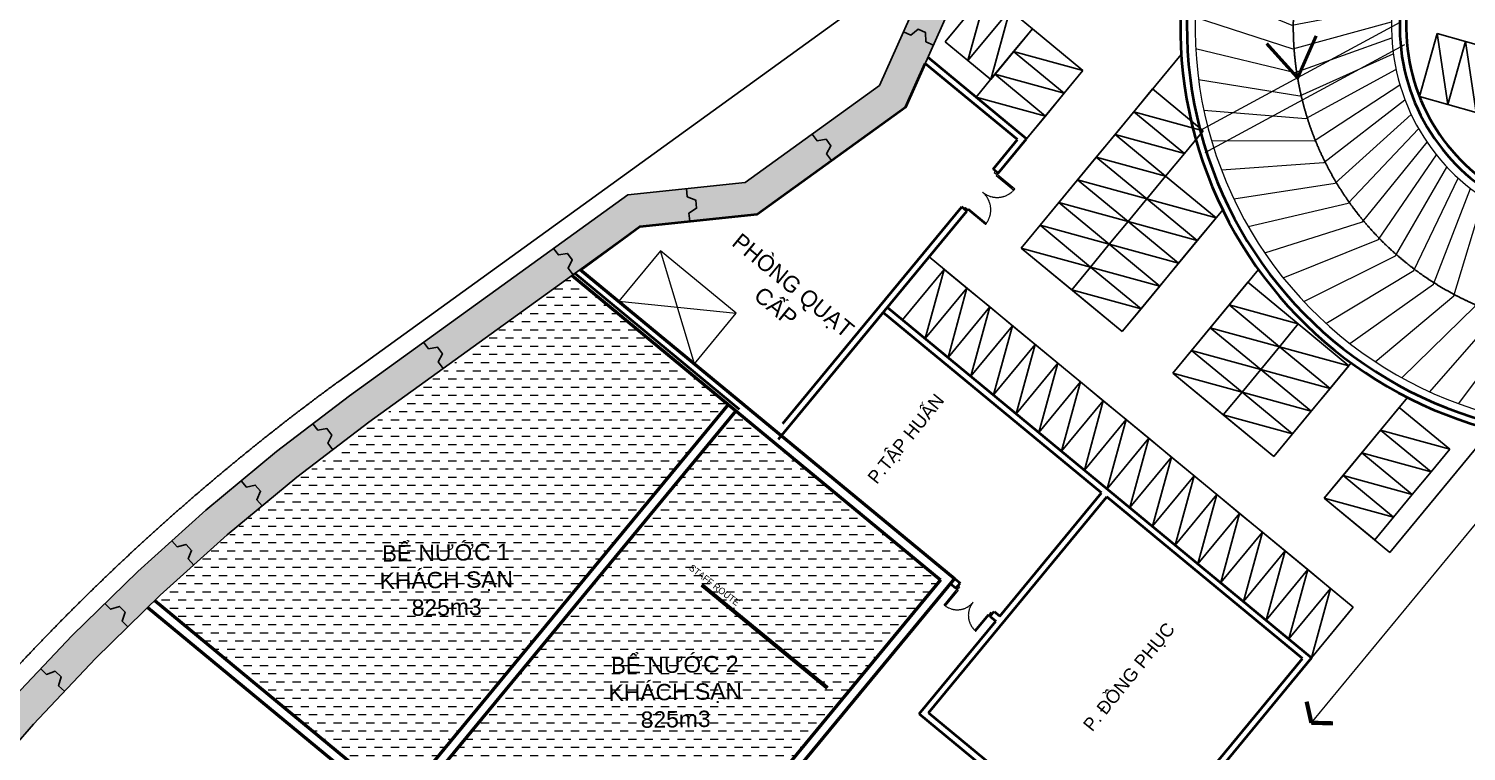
# Model space of a CAD drawing. Header units: millimetres. Extents: x -1534340 to 1713810, y -1348191 to 1114081.
# Drawn here: x 1264238 to 1308139, y 93455 to 115518 of the extents above; entities that cross this region are included whole.
import ezdxf

# ---------------------------------------------------------------- set-up
doc = ezdxf.new("R2010")
doc.units = ezdxf.units.MM
doc.header["$LTSCALE"] = 100
for name, pattern in [('05_MB dinh vi cot vach$0$HIDDEN', [0.375, 0.25, -0.125]), ('Basement 1$0$DASHDOT2', [0.5, 0.25, -0.125, 0, -0.125]), ('DASHDOT2', [0.5, 0.25, -0.125, 0, -0.125]), ('HIDDEN', [0.375, 0.25, -0.125]), ('HIDDEN2', [0.1875, 0.125, -0.0625]), ('Xref_ST_MBDV Cot vach 30.7.2022$0$DASHDOT', [1, 0.5, -0.25, 0, -0.25])]:
    doc.linetypes.add(name, pattern=pattern)
for name, color, linetype in [('A-FLOR-STRS', 16, 'Continuous'), ('IDEA - dim', 251, 'Continuous'), ('KT-Kich thuoc', 9, 'Continuous'), ('xemay', 39, 'Continuous'), ('Xref_ST_MBDV Cot vach 30.7.2022$0$Xref_ST_MBDV Cot vach 30.7.2022|Xref_ST_MBDV Cot vach 30.7.2022|Xref_ST_MBDV Cot vach 30.7.2022|Xref_ST_MBDV Cot vach 30.7.2022|A-CORE-OTLN', 2, 'Continuous'), ('Xref_ST_MBDV Cot vach 30.7.2022$0$Xref_ST_MBDV Cot vach 30.7.2022|Xref_ST_MBDV Cot vach 30.7.2022|Xref_ST_MBDV Cot vach 30.7.2022|Xref_ST_MBDV Cot vach 30.7.2022|A-WALL-PATT', 251, 'Continuous'), ('Xref_ST_MBDV Cot vach 30.7.2022$0$Xref_ST_MBDV Cot vach 30.7.2022|Xref_ST_MBDV Cot vach 30.7.2022|Xref_ST_MBDV Cot vach 30.7.2022|Xref_ST_MBDV Cot vach 30.7.2022|ccu12-Thay', 7, 'Continuous'), ('Xref_ST_MBDV Cot vach 30.7.2022$0$Xref_ST_MBDV Cot vach 30.7.2022|Xref_ST_MBDV Cot vach 30.7.2022|Xref_ST_MBDV Cot vach 30.7.2022|Xref_ST_MBDV Cot vach 30.7.2022|Site_plot line', 1, 'Xref_ST_MBDV Cot vach 30.7.2022$0$DASHDOT')]:
    doc.layers.add(name, color=color, linetype=linetype)
for name, color, linetype, lineweight in [('CUA', 37, 'Continuous', 13), ('KT-Chu viet', 255, 'Continuous', 20), ('KT-GIAO THONG HAM', 42, 'Continuous', 13), ('KT-Net cat', 1, 'Continuous', 40), ('KT-Net cot', 2, 'Continuous', 50), ('KT-Net manh', 251, 'Continuous', 13), ('KT-Net thay', 7, 'Continuous', 15), ('SPE-MEP-HVAC', 140, 'Continuous', 0), ('SPE-MEP-Plumbing', 90, 'Continuous', 0)]:
    doc.layers.add(name, color=color, linetype=linetype, lineweight=lineweight)
doc.styles.add('220126_HDN_HBA typical plan$0$211210_HDN_HBA_TYPICAL PLAN CORE OPT 1$0$HBA-Text', font='GOTHIC.TTF')
doc.styles.add('220701 - HDN_HBA_HOTEL 100CD_1200$0$220506 - HDN_Hotel typical and Ballroom$0$211210_HDN_HBA_TYPICAL PLAN CORE OPT 1$0$HBA-Text', font='GOTHIC.TTF')
pattern_1 = [(15.77878, (-586677.67, -341577.23), (172.59873, 308.56066), [250, -250])]

# ---------------------------------------------------------------- blocks, each defined once
blk = doc.blocks.new('Xref_ST_MBDV Cot vach 30.7.2022$0$Tuong Vay01-flat-1')
at = {"layer": 'Xref_ST_MBDV Cot vach 30.7.2022$0$Xref_ST_MBDV Cot vach 30.7.2022|Xref_ST_MBDV Cot vach 30.7.2022|Xref_ST_MBDV Cot vach 30.7.2022|Xref_ST_MBDV Cot vach 30.7.2022|A-WALL-PATT'}
h = blk.add_hatch(dxfattribs=at)
h.set_pattern_fill('ACET-2D-VATLIEU04', color=256, scale=50, pattern_type=2)
h.set_pattern_definition([(50, (-11139561.84, -1407213.45), (-225.902474, 189.5546825), [37.5, -412.5]), (355, (-11139561.84, -1407213.45), (32.127212, 367.215716), [30, -330]), (100.4514, (-11139531.95, -1407216.06), (-341.231527, -62.944187), [31.870095, -350.571056]), (46.1842, (-11139561.84, -1407113.45), (-319.180497, 306.252097), [56.25, -618.75]), (96.6356, (-11139517.37, -1407120.34), (-516.995922, -60.144022), [47.805144, -525.8565]), (351.1842, (-11139561.84, -1407113.45), (84.740774, 546.39543), [45, -495]), (21, (-11139511.84, -1407138.45), (-105.680822, 275.3079534), [37.5, -412.5]), (326, (-11139511.84, -1407138.45), (206.128805, 305.59852), [30, -330]), (71.4514, (-11139486.97, -1407155.22), (-328.963765, 110.380101), [31.870095, -350.571056]), (37.5, (-11139561.84, -1407213.45), (-78.1345294, 101.8269012), [0, -326, 0, -335, 0, -331.25]), (7.5, (-11139561.84, -1407213.45), (-23.2793464, 176.824191), [0, -191, 0, -318.5, 0, -126.25]), (327.5, (-11139673.34, -1407213.45), (71.9444175, 112.9301145), [0, -125, 0, -390, 0, -517.5000003]), (317.5, (-11139723.34, -1407213.45), (158.0205496, 172.449169), [0, -162.5, 0, -259, 0, -367.5]), (45, (-11139561.84, -1407213.45), (-150.260191, 150.260191), []), (45, (-11139561.84, -1407152.2), (-150.260191, 150.260191), [])])
h.paths.add_polyline_path([(-82665, -118500), (-81837, -121132), (-80903, -123728), (-79863, -126284), (-78720, -128795), (-77475, -131258), (-76131, -133667), (-74689, -136020), (-73153, -138312), (-71525, -140539), (-69807, -142699), (-68002, -144786), (-66114, -146798), (-64145, -148731), (-62100, -150582), (-59980, -152349), (-57790, -154027), (-55533, -155614), (-53213, -157109), (-50835, -158507), (-48401, -159807), (-45916, -161007), (-43385, -162104), (-40811, -163097), (-38198, -163985), (-35551, -164765), (-32875, -165436), (-30174, -165998), (-27451, -166448), (-24702, -166789), (-4397, -168938), (36420, -167648), (41836, -160719), (12445, -24368), (8473, -9249), (-4719, -5521), (-10557, -9947), (-34021, -27848), (-39777, -32009), (-41249, -35294), (-45787, -38574), (-49368, -38942), (-57644, -44924), (-59845, -46601), (-61969, -48362), (-64020, -50208), (-65993, -52137), (-67887, -54144), (-69696, -56226), (-71420, -58381), (-73054, -60604), (-74596, -62892), (-76043, -65242), (-77394, -67648), (-78645, -70107), (-79794, -72615), (-80841, -75168), (-81782, -77762), (-82617, -80392), (-83343, -83054), (-83961, -85743), (-84468, -88455), (-84865, -91186), (-85149, -93930), (-85321, -96684), (-85381, -99530), (-85329, -102201), (-85163, -104955), (-84886, -107701), (-84496, -110432), (-83996, -113146), (-83385, -115836)], flags=16)
h.paths.add_polyline_path([(-83625, -118781), (-82785, -121452), (-81837, -124086), (-80781, -126680), (-79621, -129228), (-78358, -131727), (-76994, -134172), (-75531, -136560), (-73973, -138886), (-72320, -141146), (-70577, -143337), (-68746, -145455), (-66829, -147497), (-64832, -149459), (-62755, -151337), (-60604, -153130), (-58382, -154833), (-56092, -156444), (-53738, -157960), (-51324, -159379), (-48854, -160699), (-46333, -161916), (-43764, -163030), (-41151, -164038), (-38500, -164938), (-35814, -165730), (-33098, -166411), (-30357, -166981), (-27595, -167438), (-24816, -167783), (-4434, -169940), (36920, -168633), (42913, -160966), (13418, -24135), (9295, -8442), (-4926, -4424), (-11163, -9151), (-34617, -27045), (-40580, -31355), (-42052, -34640), (-46156, -37607), (-49737, -37975), (-58240, -44121), (-60467, -45819), (-62623, -47605), (-64704, -49479), (-66707, -51435), (-68628, -53472), (-70465, -55586), (-72214, -57772), (-73872, -60029), (-75437, -62350), (-76905, -64734), (-78276, -67176), (-79545, -69672), (-80712, -72217), (-81774, -74808), (-82729, -77440), (-83576, -80109), (-84314, -82810), (-84940, -85539), (-85455, -88291), (-85857, -91062), (-86146, -93847), (-86321, -96642), (-86382, -99529), (-86328, -102241), (-86160, -105036), (-85879, -107821), (-85484, -110593), (-84976, -113347), (-84356, -116078)])
at = {"layer": 'Xref_ST_MBDV Cot vach 30.7.2022$0$Xref_ST_MBDV Cot vach 30.7.2022|Xref_ST_MBDV Cot vach 30.7.2022|Xref_ST_MBDV Cot vach 30.7.2022|Xref_ST_MBDV Cot vach 30.7.2022|A-CORE-OTLN', "color": 6}
for points in [[(42913, -160966), (13418, -24135), (9295, -8442), (-4926, -4424), (-11163, -9151), (-34617, -27045), (-40580, -31355), (-42052, -34640), (-46156, -37607), (-49737, -37975), (-58240, -44121), (-60467, -45819), (-62623, -47605), (-64704, -49479), (-66707, -51435), (-68628, -53472)], [(41836, -160719), (12445, -24368), (8473, -9249), (-4719, -5521), (-10557, -9947), (-34021, -27848), (-39777, -32009), (-41249, -35294), (-45787, -38574), (-49368, -38942), (-57644, -44924), (-59845, -46601), (-61969, -48362), (-64020, -50208), (-65993, -52137), (-67887, -54144), (-69696, -56226)]]:
    blk.add_lwpolyline(points, dxfattribs=at)
at = {"layer": 'Xref_ST_MBDV Cot vach 30.7.2022$0$Xref_ST_MBDV Cot vach 30.7.2022|Xref_ST_MBDV Cot vach 30.7.2022|Xref_ST_MBDV Cot vach 30.7.2022|Xref_ST_MBDV Cot vach 30.7.2022|ccu12-Thay', "ltscale": 10}
for points in [[(-41316, -32998), (-41088, -33100), (-40871, -32923), (-40643, -33025), (-40631, -33304), (-40403, -33407)], [(-44104, -36124), (-43958, -36326), (-43682, -36281), (-43535, -36484), (-43664, -36732), (-43518, -36934)], [(-47947, -37791), (-47921, -38039), (-47659, -38138), (-47634, -38387), (-47870, -38537), (-47844, -38786)], [(-52006, -39615), (-51857, -39815), (-51582, -39767), (-51433, -39968), (-51559, -40217), (-51410, -40418)], [(-55971, -42481), (-55822, -42681), (-55547, -42633), (-55398, -42834), (-55524, -43083), (-55375, -43284)], [(-59354, -44970), (-59202, -45168), (-58927, -45116), (-58776, -45315), (-58899, -45566), (-58747, -45765)], [(-61545, -46712), (-61386, -46904), (-61113, -46841), (-60953, -47034), (-61066, -47290), (-60907, -47482)], [(-63663, -48542), (-63496, -48728), (-63227, -48653), (-63059, -48839), (-63161, -49100), (-62994, -49285)], [(-65705, -50457), (-65531, -50636), (-65264, -50550), (-65089, -50729), (-65181, -50994), (-65006, -51172)], [(-67667, -52454), (-67486, -52625), (-67223, -52529), (-67041, -52701), (-67122, -52969), (-66940, -53140)]]:
    blk.add_lwpolyline(points, dxfattribs=at)
at = {"layer": 'Xref_ST_MBDV Cot vach 30.7.2022$0$Xref_ST_MBDV Cot vach 30.7.2022|Xref_ST_MBDV Cot vach 30.7.2022|Xref_ST_MBDV Cot vach 30.7.2022|Xref_ST_MBDV Cot vach 30.7.2022|Site_plot line', "ltscale": 5000}
blk.add_line((-34945, -26604), (-58563, -43675), dxfattribs=at)
blk.add_arc((-17764, -99529), 69167, 126.14636, 263.7927, dxfattribs=at)
blk = doc.blocks.new('*U2355')
for p, q in [((112, 49), (372, 476)), ((389, 465), (355, 486)), ((129, 38), (95, 59)), ((1273, -660), (1533, -233)), ((1516, -223), (1550, -243)), ((1256, -649), (1290, -670))]:
    blk.add_line(p, q)
for points in [[(43, -26), (77, -47), (442, 551), (407, 571)], [(-52, -85), (-1, -117), (30, -65), (22, -60), (43, -26), (0, 0)], [(1238, -756), (1203, -735), (1568, -137), (1602, -158)], [(1228, -867), (1177, -836), (1208, -784), (1217, -790), (1238, -756), (1280, -782)]]:
    blk.add_lwpolyline(points, close=True)
at = {"linetype": 'HIDDEN2'}
for centre, start, end in [((43, -26), 328.5983, 58.5983), ((1238, -756), 58.5983, 148.5983)]:
    blk.add_arc(centre, 700, start, end, dxfattribs=at)
blk = doc.blocks.new('PQQQQQ')
at = {"layer": 'KT-Net cat'}
for p, q in [((-37557, -36267), (-40570, -33779)), ((-37839, -36294), (-40655, -33968)), ((-38581, -37192), (-37839, -36294)), ((-38426, -37319), (-37557, -36267)), ((-38426, -37319), (-38581, -37192)), ((-45131, -45438), (-39381, -38476)), ((-44999, -44964), (-39536, -38349)), ((-39381, -38476), (-39536, -38349)), ((-46177, -44396), (-51169, -40274)), ((-46326, -44533), (-51334, -40397))]:
    blk.add_line(p, q, dxfattribs=at)
blk.add_lwpolyline([(-51169, -40274), (-49368, -38942), (-45787, -38574), (-41249, -35294), (-40655, -33968)], dxfattribs=at)
at = {"layer": 'SPE-MEP-HVAC', "linetype": 'HIDDEN', "ltscale": 1000}
blk.add_lwpolyline([(-47702, -43137), (-46428, -41595), (-48741, -39685), (-50015, -41227)], close=True, dxfattribs=at)
for points in [[(-47702, -43137), (-48741, -39685)], [(-50015, -41227), (-46428, -41595)]]:
    blk.add_lwpolyline(points, dxfattribs=at)
at = {"layer": 'CUA', "rotation": 261.8651576772469}
blk.add_blockref('*U2355', (-38427, -37319), dxfattribs=at)
at = {"layer": 'KT-Chu viet', "insert": (-44526, -40555), "char_height": 500, "width": 4898.53, "attachment_point": 2, "rotation": 320.478, "style": '220126_HDN_HBA typical plan$0$211210_HDN_HBA_TYPICAL PLAN CORE OPT 1$0$HBA-Text'}
blk.add_mtext('PHÒNG QU{\\fArial|b0|i0|c0|p34;ẠT CẤP}', dxfattribs=at)
blk = doc.blocks.new('HKHJKHJKJH')
at = {"layer": 'SPE-MEP-Plumbing'}
h = blk.add_hatch(dxfattribs=at)
h.set_pattern_fill('DASH,_O', color=96, scale=2000, angle=15.7788)
h.set_pattern_definition(pattern_1)
h.paths.add_polyline_path([(-39188, -69834), (-48068, -65923), (-45700, -62255), (-38505, -52903), (-32831, -55402)])
h = blk.add_hatch(dxfattribs=at)
h.set_pattern_fill('DASH,_O', color=96, scale=2000, angle=15.7788)
h.set_pattern_definition(pattern_1)
h.paths.add_polyline_path([(-38913, -69955), (-31501, -73221), (-25144, -58789), (-32556, -55523)])
at = {"layer": 'KT-Net cot'}
for p, q in [((-38313, -52660), (-24748, -58635)), ((-38505, -52903), (-25144, -58789)), ((-39188, -69834), (-32831, -55402)), ((-38913, -69955), (-32556, -55523)), ((-25144, -58789), (-31501, -73221)), ((-24748, -58635), (-31347, -73616)), ((-48219, -66185), (-31347, -73616)), ((-48068, -65923), (-31501, -73221))]:
    blk.add_line(p, q, dxfattribs=at)
at = {"layer": 'KT-Chu viet', "char_height": 500, "width": 7666.07, "attachment_point": 2, "rotation": 16.5725, "style": '220126_HDN_HBA typical plan$0$211210_HDN_HBA_TYPICAL PLAN CORE OPT 1$0$HBA-Text'}
for s, insert in [('B{\\fArial|b0|i0|c0|p34;Ể NƯỚC 1 \\PKHÁCH SẠN\\P825m3}', (-39980, -61859)), ('B{\\fArial|b0|i0|c0|p34;Ể NƯỚC 2 \\PKHÁCH SẠN\\P825m3}', (-32321, -63249))]:
    blk.add_mtext(s, dxfattribs=dict(at, insert=insert))
blk = doc.blocks.new('plot bike')
at = {"linetype": 'HIDDEN', "ltscale": 1000}
blk.add_line((0, 450), (2000, -450), dxfattribs=at)
blk.add_lwpolyline([(0, 450), (2000, 450), (2000, -450), (0, -450)], close=True, dxfattribs=at)
blk = doc.blocks.new('*U2315')
for p, q in [((-1260, -100), (-1300, -100)), ((-1280, -100), (-1280, -525)), ((-90, -100), (-50, -100)), ((-70, -100), (-70, -525)), ((-1260, -525), (-1300, -525)), ((-90, -525), (-50, -525))]:
    blk.add_line(p, q)
for points in [[(-1350, 100), (-1290, 100), (-1290, 40), (-1300, 40), (-1300, 0), (-1350, 0)], [(-1300, 0), (-1260, 0), (-1260, -625), (-1300, -625)], [(-50, 0), (-90, 0), (-90, -625), (-50, -625)], [(0, 100), (-60, 100), (-60, 40), (-50, 40), (-50, 0), (0, 0)]]:
    blk.add_lwpolyline(points, close=True)
at = {"linetype": 'HIDDEN2'}
for centre, start, end in [((-1300, 0), 270, 0), ((-50, 0), 180, 270)]:
    blk.add_arc(centre, 625, start, end, dxfattribs=at)
blk = doc.blocks.new('boh locker')
at = {"layer": 'KT-Net cat', "color": 2}
for p, q in [((-23397, 21878), (-8021, 15105)), ((-18823, 10302), (-15376, 18127)), ((-17526, 13742), (-15559, 18207)), ((-8021, 15105), (-10016, 10575)), ((-19254, 14284), (-19048, 14193)), ((-19174, 14467), (-18968, 14376)), ((-17813, 13649), (-17607, 13558)), ((-17732, 13832), (-17526, 13742)), ((-19086, 10200), (-17607, 13558)), ((-19086, 10200), (-13962, 7942))]:
    blk.add_line(p, q, dxfattribs=at)
for points in [[(-15559, 18207), (-23478, 21695), (-25445, 17229), (-19174, 14467), (-19254, 14284)], [(-8285, 15003), (-15376, 18127)], [(-12646, 7581), (-11731, 7178), (-8285, 15003)], [(-19048, 14193), (-18968, 14376)], [(-17813, 13649), (-17732, 13832)], [(-18823, 10302), (-13881, 8125)]]:
    blk.add_lwpolyline(points, dxfattribs=at)
at = {"layer": 'CUA', "rotation": 336.2276046916481}
blk.add_blockref('*U2315', (-17813, 13649), dxfattribs=at)
at = {"layer": 'KT-Chu viet', "extrusion": (5.24305e-08, 1.85548e-07, 1), "char_height": 400, "attachment_point": 2, "text_direction": (0.394748, 0.91879, 0), "style": '220701 - HDN_HBA_HOTEL 100CD_1200$0$220506 - HDN_Hotel typical and Ballroom$0$211210_HDN_HBA_TYPICAL PLAN CORE OPT 1$0$HBA-Text'}
for s, insert in [('P.T{\\fArial|b0|i0|c0|p34;ẬP HUẤN}', (-21948, 18252)), ('P. Đ{\\fArial|b0|i0|c0|p34;ỒNG PHỤC}', (-13414, 13107))]:
    blk.add_mtext_dynamic_manual_height_columns(s, width=13067.73, gutter_width=6000, heights=[0], dxfattribs=dict(at, insert=insert))
blk = doc.blocks.new('qeqweqwe')
at = {"linetype": '05_MB dinh vi cot vach$0$HIDDEN', "ltscale": 2000, "const_width": 129}
for points in [[(11134625, 1118818), (11134374, 1119430)], [(11134625, 1118818), (11134092, 1118426)]]:
    blk.add_lwpolyline(points, dxfattribs=at)
blk = doc.blocks.new('*U2294')
at = {"layer": 'KT-Net manh', "linetype": 'HIDDEN', "ltscale": 3000}
blk.add_lwpolyline([(0, -3000), (900, 0), (0, 3000)], dxfattribs=at)
blk = doc.blocks.new('*U2295')
at = {"layer": 'KT-Kich thuoc', "color": 0, "linetype": 'ByBlock', "lineweight": -2, "transparency": 16777216}
for p, rotation in [((1311954, 127053), 217.0829542743545), ((1311380, 126619), 217.0829542743545), ((1310806, 126185), 217.0829542743545), ((1310232, 125751), 217.0829542743545), ((1309657, 125317), 217.0829542743545), ((1309083, 124883), 217.0829542743545), ((1308509, 124449), 217.0829542743545), ((1307934, 124015), 217.0829542743545), ((1307360, 123581), 217.0829542743545), ((1306786, 123147), 217.0829542743545), ((1306217, 122706), 219.5520870330055), ((1305680, 122227), 224.0110143710325), ((1305182, 121707), 228.4699417090594), ((1304727, 121150), 232.9288690470865), ((1304315, 120559), 237.3877963851135), ((1303951, 119938), 241.8467237231405), ((1303637, 119291), 246.3056510611677), ((1303373, 118621), 250.7645783991946), ((1303163, 117933), 255.2235057372216), ((1303007, 117231), 259.6824330752486), ((1302905, 116518), 264.1413604132755), ((1302860, 115800), 268.6002877513026), ((1302870, 115080), 273.0592150893296), ((1302937, 114364), 277.5181424273565), ((1303058, 113654), 281.9770697653835), ((1303235, 112957), 286.4359971034106), ((1303465, 112275), 290.8949244414376), ((1303748, 111613), 295.3538517794645), ((1304081, 110975), 299.8127791174914), ((1304463, 110365), 304.2717064555185), ((1304891, 109787), 308.7306337935456), ((1305363, 109243), 313.1895611315726), ((1305876, 108738), 317.6484884695997), ((1306426, 108274), 322.1074158076266), ((1307011, 107855), 326.5663431456535), ((1307626, 107482), 331.0252704836804), ((1308269, 107158), 335.4841978217074), ((1308935, 106885), 339.9431251597344)]:
    blk.add_blockref('*U2294', p, dxfattribs=dict(at, rotation=rotation))

msp = doc.modelspace()

# ---------------------------------------------------------------- linework, layer by layer
at = {"layer": 'KT-Net cat', "color": 31}
msp.add_arc((1312107, 115573.9), 6000, 127.08295, 254.22122, dxfattribs=at)

# ---------------------------------------------------------------- block references
msp.add_blockref('Xref_ST_MBDV Cot vach 30.7.2022$0$Tuong Vay01-flat-1', (1332269.3, 148426.1))

# ---------------------------------------------------------------- next in the draw order: block references
msp.add_blockref('PQQQQQ', (1332269.3, 148426.1))

# ---------------------------------------------------------------- next in the draw order: linework, layer by layer
at = {"linetype": '05_MB dinh vi cot vach$0$HIDDEN', "ltscale": 2000, "const_width": 43.6}
msp.add_lwpolyline([(1303393.1, 94306.7), (1309732.7, 101983.3)], dxfattribs=at)
at = {"layer": 'A-FLOR-STRS', "linetype": 'DASHDOT2', "ltscale": 3000}
msp.add_arc((1312107, 115573.9), 9250, 127.08295, 254.22122, dxfattribs=at)
at = {"layer": 'IDEA - dim', "color": 1}
msp.add_line((1290044.9, 95746.1), (1290172.2, 95900.4), dxfattribs=at)
at = {"layer": 'KT-GIAO THONG HAM'}
for radius in [12250, 6250]:
    msp.add_arc((1312107, 115573.9), radius, 127.08295, 254.22122, dxfattribs=at)
at = {"layer": 'KT-Net cat'}
for radius, start in [(12500, 135.12882), (12700, 140.13485), (6000, 127.08295), (5800, 127.08295)]:
    msp.add_arc((1312107, 115573.9), radius, start, 254.22122, dxfattribs=at)
at = {"layer": 'KT-Net manh', "linetype": 'Basement 1$0$DASHDOT2', "ltscale": 1000, "const_width": 122.5}
msp.add_lwpolyline([(1288631.7, 95386), (1284789.1, 98536.2)], dxfattribs=at)
at = {"layer": 'KT-Net thay'}
for p, q in [((1306108.6, 115710.2), (1300014.8, 112407.2)), ((1306251.5, 115028.2), (1300157.7, 111725.1))]:
    msp.add_line(p, q, dxfattribs=at)
at = {"layer": 'KT-Net thay', "linetype": 'DASHDOT2', "ltscale": 3000}
msp.add_lwpolyline([(1309591.8, 106672.4, -0.6196534), (1306529.6, 122953.2), (1311954.4, 127053.4)], format="xyb", dxfattribs=at)
at = {"layer": 'KT-Net thay', "linetype": 'Continuous', "const_width": 100}
msp.add_lwpolyline([(1303555, 115301.7), (1302988.7, 114019.1), (1302044, 115066)], dxfattribs=at)
at = {"layer": 'xemay'}
for p, q in [((1299434.7, 114736.8), (1294549.4, 108821.3)), ((1296431.5, 114241.2), (1294712.2, 112159.3)), ((1300701.1, 109988.6), (1297633.6, 106274.2)), ((1294549.4, 108821.3), (1297633.6, 106274.2)), ((1301790.6, 108167), (1299175.7, 105000.7)), ((1299175.7, 105000.7), (1302260, 102453.6)), ((1304622.1, 105314), (1302260, 102453.6)), ((1306343.2, 104257.1), (1303802.1, 101180.1)), ((1309049.6, 103448.4), (1305808.2, 99523.4)), ((1303802.1, 101180.1), (1305808.2, 99523.4)), ((1304688.8, 97853.9), (1303415.3, 96311.8))]:
    msp.add_line(p, q, dxfattribs=at)

# ---------------------------------------------------------------- next in the draw order: block references
at = {"rotation": 246.2276063451507}
msp.add_blockref('qeqweqwe', (4767933.6, 10735221.4, 0), dxfattribs=at)
at = {"layer": 'KT-Kich thuoc'}
msp.add_blockref('*U2295', (0, 0), dxfattribs=at)
at = {"layer": 'xemay', "xscale": -1}
for p, rotation in [((1292574.9, 114832.2), 230.4488267400939), ((1293268.9, 114259.1), 230.4488267400939), ((1296144.9, 113894.2, 0), 320.448826740094), ((1307141.8, 113330.5), 254.2212265879928), ((1308007.9, 113085.7), 254.2212265879928), ((1299816.6, 112058.5, 0), 320.448826740094), ((1299243.5, 111364.5, 0), 320.448826740094), ((1298670.4, 110670.6, 0), 320.448826740094), ((1298097.3, 109976.6, 0), 320.448826740094), ((1297524.2, 109282.7, 0), 320.448826740094), ((1300212.5, 109397, 0), 320.448826740094), ((1296951.1, 108588.7, 0), 320.448826740094), ((1299639.4, 108703.1, 0), 320.448826740094), ((1296378.1, 107894.8, 0), 320.448826740094), ((1299066.3, 108009.1, 0), 320.448826740094), ((1298493.3, 107315.2, 0), 320.448826740094), ((1297920.2, 106621.2, 0), 320.448826740094), ((1302723.7, 106156, 0), 320.448826740094), ((1302150.6, 105462, 0), 320.448826740094), ((1301577.5, 104768.1, 0), 320.448826740094), ((1304265.8, 104882.5, 0), 320.448826740094), ((1303692.7, 104188.5, 0), 320.448826740094), ((1301004.4, 104074.1, 0), 320.448826740094), ((1296014.5, 105017.6, 0), 50.44882674009394), ((1303119.6, 103494.6, 0), 320.448826740094), ((1296708.4, 104444.5, 0), 50.44882674009394), ((1297402.4, 103871.4, 0), 50.44882674009394), ((1302546.5, 102800.6, 0), 320.448826740094), ((1307350, 102335.4, 0), 320.448826740094), ((1298096.3, 103298.3, 0), 50.44882674009394), ((1306776.9, 101641.4, 0), 320.448826740094), ((1298790.3, 102725.2, 0), 50.44882674009394), ((1299484.2, 102152.1, 0), 50.44882674009394), ((1306203.8, 100947.5, 0), 320.448826740094), ((1300178.2, 101579, 0), 50.44882674009394), ((1305630.7, 100253.5, 0), 320.448826740094), ((1300872.1, 101005.9, 0), 50.44882674009394), ((1301566.1, 100432.8, 0), 50.44882674009394), ((1302260, 99859.7), 50.44882674009394), ((1302954, 99286.7), 50.44882674009394), ((1303647.9, 98713.6), 50.44882674009394), ((1304341.9, 98140.5), 50.44882674009394)]:
    msp.add_blockref('plot bike', p, dxfattribs=dict(at, rotation=rotation))

# ---------------------------------------------------------------- next in the draw order: texts
at = {"layer": 'KT-Net manh', "extrusion": (1.1463e-07, -1.55038e-07, 1), "insert": (1285239.1, 98606.7, 0), "char_height": 200, "attachment_point": 2, "text_direction": (0.79076, -0.612126, 0), "style": '220701 - HDN_HBA_HOTEL 100CD_1200$0$220506 - HDN_Hotel typical and Ballroom$0$211210_HDN_HBA_TYPICAL PLAN CORE OPT 1$0$HBA-Text'}
msp.add_mtext_dynamic_manual_height_columns('STAFF ROUTE', width=13067.733, gutter_width=6000, heights=[0], dxfattribs=at)

# ---------------------------------------------------------------- next in the draw order: block references
at = {"layer": 'KT-Kich thuoc', "rotation": 344.2212203921239}
msp.add_blockref('HKHJKHJKJH', (1332269.3, 148426.1), dxfattribs=at)

# ---------------------------------------------------------------- next in the draw order: linework, layer by layer
at = {"layer": 'xemay'}
msp.add_line((1291733.7, 108552.7), (1304688.8, 97853.9), dxfattribs=at)

# ---------------------------------------------------------------- next in the draw order: block references
at = {"layer": 'KT-Net cat', "color": 2, "rotation": 344.2212213305815}
msp.add_blockref('boh locker', (1307026.5, 79594.6), dxfattribs=at)
at = {"layer": 'xemay', "xscale": -1}
for p, rotation in [((1295571.8, 113200.2, 0), 320.448826740094), ((1294998.8, 112506.3, 0), 320.448826740094), ((1292544.7, 107883, 0), 50.44882674009394), ((1293238.7, 107309.9, 0), 50.44882674009394), ((1293932.6, 106736.8, 0), 50.44882674009394), ((1294626.6, 106163.7, 0), 50.44882674009394), ((1295320.5, 105590.7, 0), 50.44882674009394)]:
    msp.add_blockref('plot bike', p, dxfattribs=dict(at, rotation=rotation))

doc.saveas('drawing.dxf')
